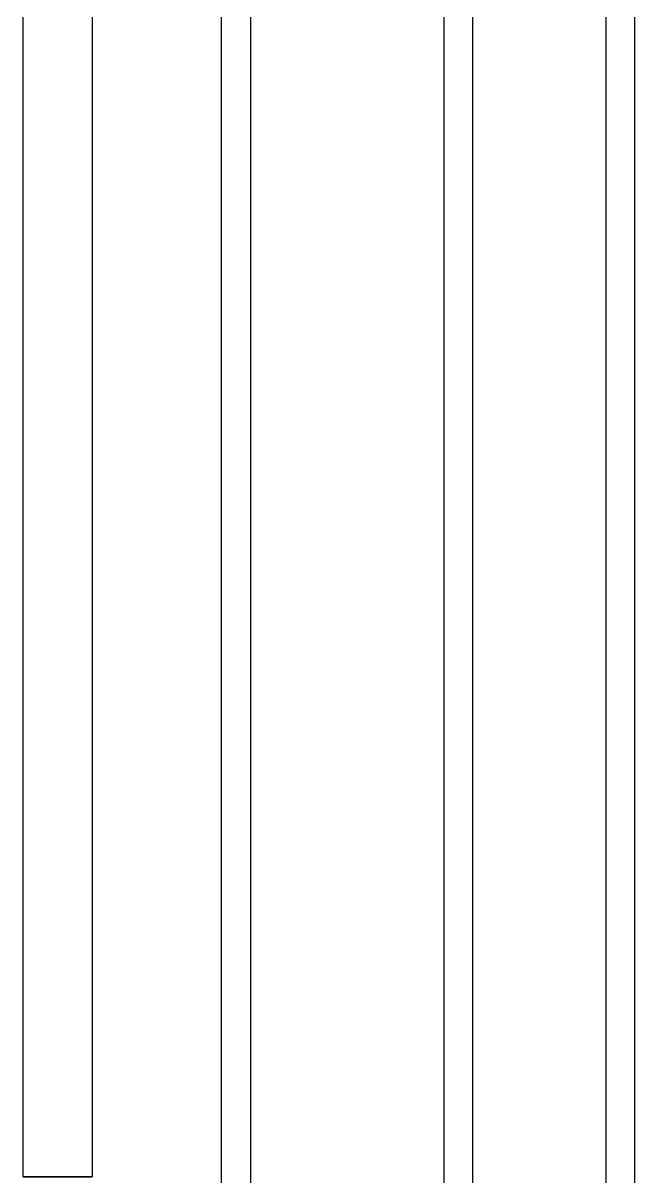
# Model space of a CAD drawing. Header units: millimetres. Extents: x 10366 to 13995, y 24552 to 29685.
# Drawn here: x 13228.4 to 13292.5, y 27254.2 to 27375.3 of the extents above; entities that cross this region are included whole.
import ezdxf

# ---------------------------------------------------------------- set-up
doc = ezdxf.new("R2010")
doc.units = ezdxf.units.MM
doc.header["$LTSCALE"] = 3
doc.layers.add('DomyÅ›lny', color=7, linetype='Continuous')

msp = doc.modelspace()

# ---------------------------------------------------------------- linework, layer by layer
at = {"layer": 'DomyÅ›lny'}
for p, q in [((13289.53, 26720.42), (13289.53, 27463.42)), ((13292.53, 26695.42), (13292.53, 27463.42)), ((13272.53, 26720.42), (13272.53, 27443.42)), ((13275.53, 26720.42), (13275.53, 27443.42)), ((13252.25, 26733.5), (13252.25, 27423.5)), ((13249.16, 26736.59), (13249.16, 27420.41)), ((13228.36, 27254.2), (13228.36, 27403.32)), ((13235.61, 27403.32), (13235.61, 27254.2))]:
    msp.add_line(p, q, dxfattribs=at)
for points in [[(13231.98, 27254.2, 0), (13228.36, 27254.2, 0)], [(13231.98, 27254.2, 0), (13235.61, 27254.2, 0)]]:
    msp.add_polyline3d(points, close=True, dxfattribs=at)

doc.saveas('drawing.dxf')
